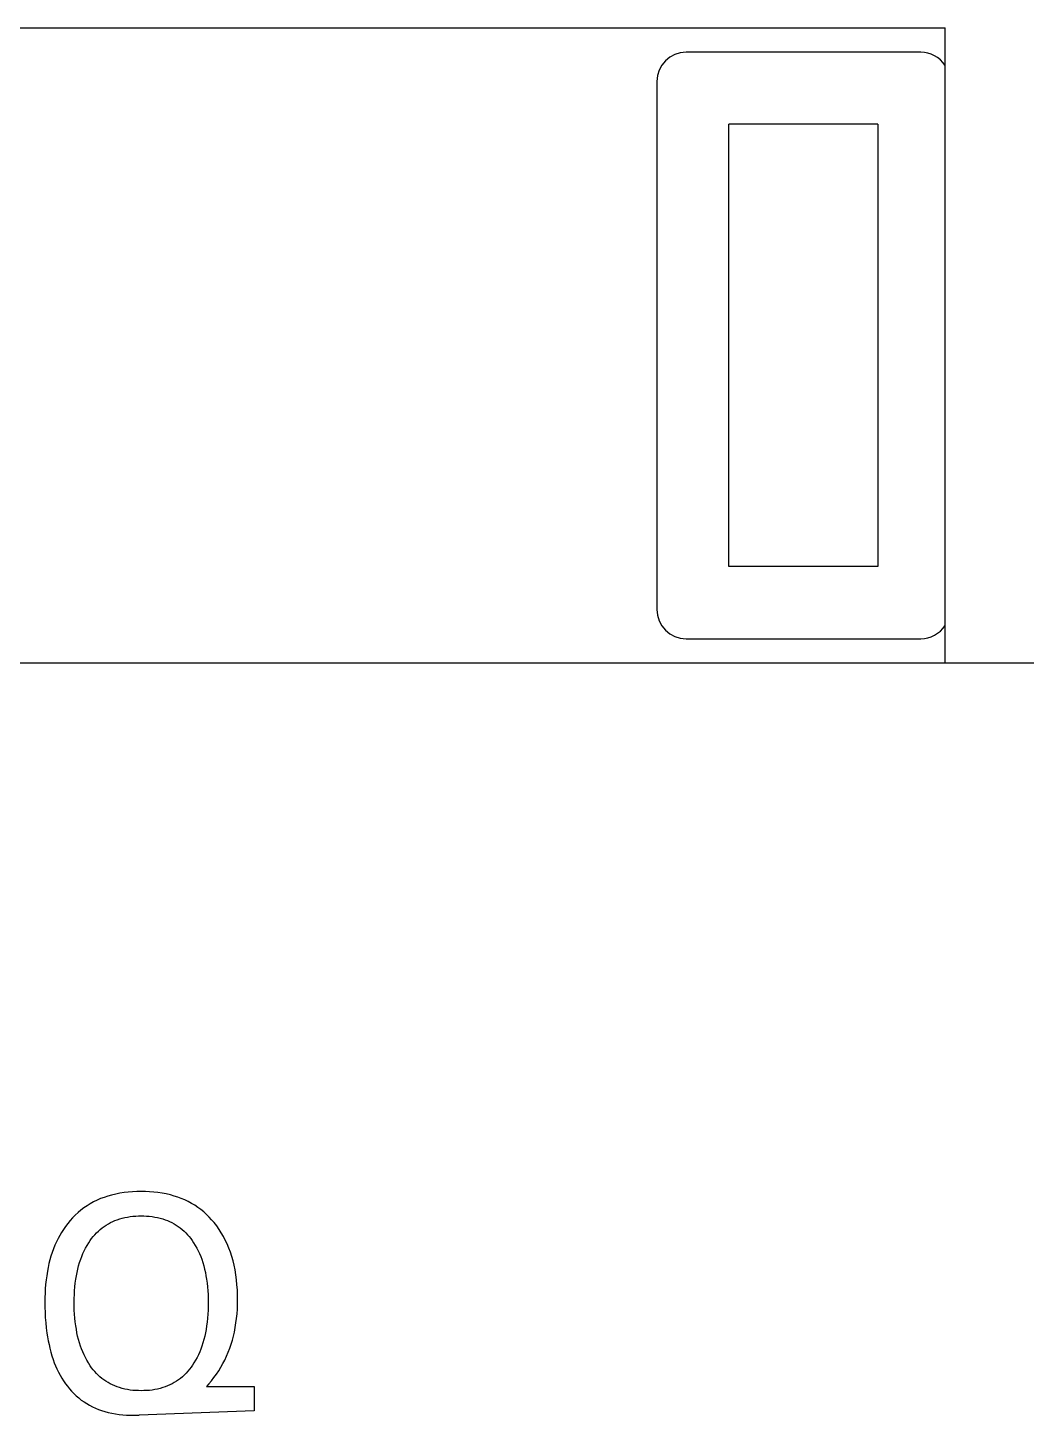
# Model space of a CAD drawing. Extents: x 0 to 420, y 0 to 297.
# Drawn here: x 152.82 to 163.04, y 221.63 to 235.83 of the extents above; entities that cross this region are included whole.
import ezdxf

# ---------------------------------------------------------------- set-up
doc = ezdxf.new("R2010")
doc.units = 0
doc.header["$LTSCALE"] = 23.1
doc.layers.add('10000_FRONT', color=7, linetype='CONTINUOUS')

msp = doc.modelspace()

# ---------------------------------------------------------------- linework, layer by layer
at = {"layer": '10000_FRONT', "color": 7, "linetype": 'CONTINUOUS'}
for p, q in [((147.956, 235.826), (162.206, 235.826)), ((162.206, 229.326), (162.206, 235.826)), ((161.956, 235.576), (159.556, 235.576)), ((159.256, 235.276), (159.256, 229.876)), ((159.993, 230.314), (159.993, 234.839)), ((161.519, 234.839), (159.993, 234.839)), ((161.519, 234.839), (161.519, 230.314)), ((161.519, 230.314), (159.993, 230.314)), ((159.556, 229.576), (161.956, 229.576)), ((174.706, 229.326), (141.206, 229.326)), ((153.601, 223.86), (153.565, 223.847)), ((153.639, 223.873), (153.601, 223.86)), ((153.676, 223.884), (153.639, 223.873)), ((153.719, 223.894), (153.676, 223.884)), ((153.762, 223.902), (153.719, 223.894)), ((153.805, 223.909), (153.762, 223.902)), ((153.848, 223.914), (153.805, 223.909)), ((153.892, 223.917), (153.848, 223.914)), ((153.936, 223.919), (153.892, 223.917)), ((153.979, 223.92), (153.936, 223.919)), ((154.023, 223.919), (153.979, 223.92)), ((154.066, 223.917), (154.023, 223.919)), ((154.109, 223.914), (154.066, 223.917)), ((154.152, 223.909), (154.109, 223.914)), ((154.195, 223.903), (154.152, 223.909)), ((154.237, 223.895), (154.195, 223.903)), ((154.279, 223.885), (154.237, 223.895)), ((154.317, 223.874), (154.279, 223.885)), ((154.354, 223.862), (154.317, 223.874)), ((154.39, 223.849), (154.354, 223.862)), ((153.363, 223.729), (153.334, 223.705)), ((153.394, 223.753), (153.363, 223.729)), ((153.426, 223.774), (153.394, 223.753)), ((153.459, 223.795), (153.426, 223.774)), ((153.493, 223.814), (153.459, 223.795)), ((153.529, 223.831), (153.493, 223.814)), ((153.565, 223.847), (153.529, 223.831)), ((154.426, 223.834), (154.39, 223.849)), ((154.461, 223.817), (154.426, 223.834)), ((154.495, 223.799), (154.461, 223.817)), ((154.528, 223.779), (154.495, 223.799)), ((154.56, 223.758), (154.528, 223.779)), ((154.59, 223.735), (154.56, 223.758)), ((154.62, 223.711), (154.59, 223.735)), ((153.228, 223.593), (153.206, 223.563)), ((153.252, 223.622), (153.228, 223.593)), ((153.278, 223.651), (153.252, 223.622)), ((153.305, 223.678), (153.278, 223.651)), ((153.334, 223.705), (153.305, 223.678)), ((153.601, 223.563), (153.622, 223.577)), ((153.622, 223.577), (153.644, 223.59)), ((153.644, 223.59), (153.666, 223.602)), ((153.666, 223.602), (153.689, 223.613)), ((153.689, 223.613), (153.712, 223.623)), ((153.712, 223.623), (153.736, 223.632)), ((153.736, 223.632), (153.76, 223.64)), ((153.76, 223.64), (153.786, 223.648)), ((153.786, 223.648), (153.813, 223.654)), ((153.813, 223.654), (153.841, 223.659)), ((153.841, 223.659), (153.868, 223.663)), ((153.868, 223.663), (153.896, 223.667)), ((153.896, 223.667), (153.924, 223.669)), ((153.924, 223.669), (153.951, 223.67)), ((153.951, 223.67), (153.979, 223.671)), ((153.979, 223.671), (154.007, 223.67)), ((154.007, 223.67), (154.035, 223.669)), ((154.035, 223.669), (154.063, 223.667)), ((154.063, 223.667), (154.091, 223.664)), ((154.091, 223.664), (154.119, 223.659)), ((154.119, 223.659), (154.146, 223.654)), ((154.146, 223.654), (154.173, 223.648)), ((154.173, 223.648), (154.2, 223.64)), ((154.2, 223.64), (154.224, 223.632)), ((154.224, 223.632), (154.248, 223.623)), ((154.248, 223.623), (154.271, 223.613)), ((154.271, 223.613), (154.294, 223.602)), ((154.294, 223.602), (154.316, 223.59)), ((154.316, 223.59), (154.338, 223.577)), ((154.338, 223.577), (154.359, 223.563)), ((154.648, 223.685), (154.62, 223.711)), ((154.675, 223.659), (154.648, 223.685)), ((154.701, 223.631), (154.675, 223.659)), ((154.726, 223.602), (154.701, 223.631)), ((154.753, 223.568), (154.726, 223.602)), ((153.129, 223.438), (153.113, 223.405)), ((153.146, 223.471), (153.129, 223.438)), ((153.165, 223.502), (153.146, 223.471)), ((153.185, 223.533), (153.165, 223.502)), ((153.206, 223.563), (153.185, 223.533)), ((153.457, 223.418), (153.473, 223.438)), ((153.473, 223.438), (153.489, 223.459)), ((153.489, 223.459), (153.506, 223.478)), ((153.506, 223.478), (153.523, 223.497)), ((153.523, 223.497), (153.542, 223.515)), ((153.542, 223.515), (153.561, 223.532)), ((153.561, 223.532), (153.581, 223.549)), ((153.581, 223.549), (153.601, 223.563)), ((154.359, 223.563), (154.379, 223.549)), ((154.379, 223.549), (154.399, 223.532)), ((154.399, 223.532), (154.419, 223.515)), ((154.419, 223.515), (154.437, 223.497)), ((154.437, 223.497), (154.455, 223.478)), ((154.455, 223.478), (154.472, 223.459)), ((154.472, 223.459), (154.488, 223.438)), ((154.488, 223.438), (154.503, 223.418)), ((154.777, 223.533), (154.753, 223.568)), ((154.8, 223.497), (154.777, 223.533)), ((154.822, 223.46), (154.8, 223.497)), ((154.841, 223.422), (154.822, 223.46)), ((153.069, 223.297), (153.057, 223.259)), ((153.083, 223.335), (153.069, 223.297)), ((153.098, 223.372), (153.083, 223.335)), ((153.113, 223.405), (153.098, 223.372)), ((153.384, 223.285), (153.397, 223.314)), ((153.397, 223.314), (153.411, 223.342)), ((153.411, 223.342), (153.426, 223.369)), ((153.426, 223.369), (153.443, 223.396)), ((153.443, 223.396), (153.457, 223.418)), ((154.503, 223.418), (154.517, 223.396)), ((154.517, 223.396), (154.534, 223.369)), ((154.534, 223.369), (154.549, 223.342)), ((154.549, 223.342), (154.563, 223.314)), ((154.563, 223.314), (154.577, 223.285)), ((154.86, 223.384), (154.841, 223.422)), ((154.877, 223.341), (154.86, 223.384)), ((154.893, 223.298), (154.877, 223.341)), ((154.907, 223.254), (154.893, 223.298)), ((153.036, 223.182), (153.028, 223.143)), ((153.046, 223.221), (153.036, 223.182)), ((153.057, 223.259), (153.046, 223.221)), ((153.331, 223.126), (153.34, 223.16)), ((153.34, 223.16), (153.35, 223.193)), ((153.35, 223.193), (153.361, 223.227)), ((153.361, 223.227), (153.372, 223.256)), ((153.372, 223.256), (153.384, 223.285)), ((154.577, 223.285), (154.589, 223.256)), ((154.589, 223.256), (154.6, 223.227)), ((154.6, 223.227), (154.611, 223.193)), ((154.611, 223.193), (154.62, 223.16)), ((154.62, 223.16), (154.629, 223.126)), ((154.92, 223.21), (154.907, 223.254)), ((154.93, 223.165), (154.92, 223.21)), ((154.94, 223.12), (154.93, 223.165)), ((153.007, 223.015), (153.002, 222.97)), ((153.013, 223.059), (153.007, 223.015)), ((153.02, 223.104), (153.013, 223.059)), ((153.028, 223.143), (153.02, 223.104)), ((153.306, 222.984), (153.311, 223.023)), ((153.311, 223.023), (153.317, 223.058)), ((153.317, 223.058), (153.324, 223.092)), ((153.324, 223.092), (153.331, 223.126)), ((154.629, 223.126), (154.637, 223.092)), ((154.637, 223.092), (154.643, 223.058)), ((154.643, 223.058), (154.649, 223.023)), ((154.649, 223.023), (154.654, 222.984)), ((154.948, 223.069), (154.94, 223.12)), ((154.955, 223.018), (154.948, 223.069)), ((154.96, 222.967), (154.955, 223.018)), ((152.996, 222.88), (152.995, 222.835)), ((152.999, 222.925), (152.996, 222.88)), ((153.002, 222.97), (152.999, 222.925)), ((153.295, 222.826), (153.297, 222.866)), ((153.297, 222.866), (153.299, 222.905)), ((153.299, 222.905), (153.302, 222.945)), ((153.302, 222.945), (153.306, 222.984)), ((154.654, 222.984), (154.658, 222.945)), ((154.658, 222.945), (154.662, 222.905)), ((154.662, 222.905), (154.664, 222.866)), ((154.664, 222.866), (154.665, 222.826)), ((154.964, 222.915), (154.96, 222.967)), ((154.966, 222.863), (154.964, 222.915)), ((152.995, 222.835), (152.994, 222.79)), ((152.994, 222.79), (152.994, 222.736)), ((152.994, 222.736), (152.996, 222.683)), ((153.295, 222.786), (153.295, 222.826)), ((153.295, 222.746), (153.295, 222.786)), ((153.296, 222.706), (153.295, 222.746)), ((154.665, 222.746), (154.664, 222.706)), ((154.665, 222.826), (154.665, 222.786)), ((154.665, 222.786), (154.665, 222.746)), ((154.964, 222.717), (154.966, 222.764)), ((154.966, 222.811), (154.966, 222.863)), ((154.966, 222.764), (154.966, 222.811)), ((152.996, 222.683), (152.999, 222.63)), ((152.999, 222.63), (153.003, 222.577)), ((153.299, 222.666), (153.296, 222.706)), ((153.302, 222.626), (153.299, 222.666)), ((153.306, 222.586), (153.302, 222.626)), ((153.311, 222.546), (153.306, 222.586)), ((154.655, 222.585), (154.649, 222.545)), ((154.659, 222.625), (154.655, 222.585)), ((154.662, 222.665), (154.659, 222.625)), ((154.664, 222.706), (154.662, 222.665)), ((154.95, 222.576), (154.956, 222.622)), ((154.956, 222.622), (154.961, 222.67)), ((154.961, 222.67), (154.964, 222.717)), ((153.003, 222.577), (153.008, 222.524)), ((153.008, 222.524), (153.015, 222.471)), ((153.015, 222.471), (153.021, 222.432)), ((153.317, 222.511), (153.311, 222.546)), ((153.323, 222.476), (153.317, 222.511)), ((153.33, 222.441), (153.323, 222.476)), ((153.339, 222.407), (153.33, 222.441)), ((154.63, 222.44), (154.621, 222.406)), ((154.637, 222.475), (154.63, 222.44)), ((154.644, 222.51), (154.637, 222.475)), ((154.649, 222.545), (154.644, 222.51)), ((154.913, 222.398), (154.924, 222.44)), ((154.924, 222.44), (154.934, 222.482)), ((154.934, 222.482), (154.943, 222.529)), ((154.943, 222.529), (154.95, 222.576)), ((153.021, 222.432), (153.029, 222.393)), ((153.029, 222.393), (153.037, 222.354)), ((153.037, 222.354), (153.046, 222.316)), ((153.046, 222.316), (153.056, 222.278)), ((153.349, 222.373), (153.339, 222.407)), ((153.359, 222.339), (153.349, 222.373)), ((153.37, 222.309), (153.359, 222.339)), ((153.382, 222.279), (153.37, 222.309)), ((154.59, 222.308), (154.579, 222.279)), ((154.601, 222.338), (154.59, 222.308)), ((154.612, 222.372), (154.601, 222.338)), ((154.621, 222.406), (154.612, 222.372)), ((154.871, 222.275), (154.886, 222.316)), ((154.886, 222.316), (154.9, 222.357)), ((154.9, 222.357), (154.913, 222.398)), ((153.056, 222.278), (153.067, 222.24)), ((153.067, 222.24), (153.079, 222.202)), ((153.079, 222.202), (153.091, 222.169)), ((153.091, 222.169), (153.104, 222.137)), ((153.395, 222.25), (153.382, 222.279)), ((153.409, 222.221), (153.395, 222.25)), ((153.424, 222.193), (153.409, 222.221)), ((153.44, 222.166), (153.424, 222.193)), ((153.444, 222.159), (153.44, 222.166)), ((153.458, 222.138), (153.444, 222.159)), ((154.52, 222.166), (154.506, 222.144)), ((154.537, 222.193), (154.52, 222.166)), ((154.552, 222.221), (154.537, 222.193)), ((154.566, 222.25), (154.552, 222.221)), ((154.579, 222.279), (154.566, 222.25)), ((154.795, 222.122), (154.816, 222.159)), ((154.816, 222.159), (154.835, 222.196)), ((154.835, 222.196), (154.854, 222.235)), ((154.854, 222.235), (154.871, 222.275)), ((153.104, 222.137), (153.118, 222.105)), ((153.118, 222.105), (153.133, 222.073)), ((153.133, 222.073), (153.15, 222.042)), ((153.15, 222.042), (153.167, 222.012)), ((153.473, 222.117), (153.458, 222.138)), ((153.489, 222.097), (153.473, 222.117)), ((153.505, 222.078), (153.489, 222.097)), ((153.522, 222.059), (153.505, 222.078)), ((153.54, 222.041), (153.522, 222.059)), ((153.558, 222.024), (153.54, 222.041)), ((153.577, 222.008), (153.558, 222.024)), ((154.402, 222.025), (154.382, 222.008)), ((154.422, 222.043), (154.402, 222.025)), ((154.44, 222.062), (154.422, 222.043)), ((154.458, 222.081), (154.44, 222.062)), ((154.475, 222.101), (154.458, 222.081)), ((154.491, 222.122), (154.475, 222.101)), ((154.506, 222.144), (154.491, 222.122)), ((154.699, 221.984), (154.725, 222.017)), ((154.725, 222.017), (154.75, 222.051)), ((154.75, 222.051), (154.773, 222.086)), ((154.773, 222.086), (154.795, 222.122)), ((153.167, 222.012), (153.186, 221.982)), ((153.186, 221.982), (153.205, 221.954)), ((153.205, 221.954), (153.225, 221.928)), ((153.225, 221.928), (153.246, 221.902)), ((153.246, 221.902), (153.268, 221.876)), ((153.268, 221.876), (153.291, 221.852)), ((153.598, 221.993), (153.577, 222.008)), ((153.619, 221.979), (153.598, 221.993)), ((153.641, 221.965), (153.619, 221.979)), ((153.663, 221.953), (153.641, 221.965)), ((153.686, 221.941), (153.663, 221.953)), ((153.709, 221.931), (153.686, 221.941)), ((153.733, 221.922), (153.709, 221.931)), ((153.757, 221.914), (153.733, 221.922)), ((153.784, 221.906), (153.757, 221.914)), ((153.812, 221.899), (153.784, 221.906)), ((153.839, 221.894), (153.812, 221.899)), ((153.867, 221.889), (153.839, 221.894)), ((153.895, 221.886), (153.867, 221.889)), ((153.923, 221.884), (153.895, 221.886)), ((153.951, 221.883), (153.923, 221.884)), ((153.979, 221.882), (153.951, 221.883)), ((154.008, 221.883), (153.979, 221.882)), ((154.036, 221.884), (154.008, 221.883)), ((154.064, 221.886), (154.036, 221.884)), ((154.092, 221.889), (154.064, 221.886)), ((154.12, 221.894), (154.092, 221.889)), ((154.147, 221.899), (154.12, 221.894)), ((154.175, 221.906), (154.147, 221.899)), ((154.202, 221.914), (154.175, 221.906)), ((154.226, 221.922), (154.202, 221.914)), ((154.25, 221.931), (154.226, 221.922)), ((154.273, 221.942), (154.25, 221.931)), ((154.296, 221.953), (154.273, 221.942)), ((154.319, 221.965), (154.296, 221.953)), ((154.34, 221.979), (154.319, 221.965)), ((154.362, 221.993), (154.34, 221.979)), ((154.382, 222.008), (154.362, 221.993)), ((154.672, 221.952), (154.648, 221.926)), ((154.648, 221.926), (155.135, 221.926)), ((154.672, 221.952), (154.699, 221.984)), ((155.135, 221.926), (155.135, 221.676)), ((153.291, 221.852), (153.316, 221.829)), ((153.316, 221.829), (153.341, 221.808)), ((153.341, 221.808), (153.367, 221.787)), ((153.367, 221.787), (153.395, 221.768)), ((153.395, 221.768), (153.423, 221.75)), ((153.423, 221.75), (153.452, 221.733)), ((153.452, 221.733), (153.482, 221.718)), ((153.482, 221.718), (153.513, 221.704)), ((153.513, 221.704), (153.544, 221.691)), ((153.544, 221.691), (153.575, 221.68)), ((153.575, 221.68), (153.607, 221.67)), ((153.607, 221.67), (153.643, 221.66)), ((153.643, 221.66), (153.68, 221.652)), ((153.68, 221.652), (153.717, 221.645)), ((153.717, 221.645), (153.754, 221.64)), ((153.754, 221.64), (153.792, 221.636)), ((153.792, 221.636), (153.829, 221.633)), ((153.829, 221.633), (153.867, 221.632)), ((153.867, 221.632), (153.905, 221.631)), ((153.905, 221.631), (153.933, 221.631)), ((153.933, 221.631), (153.958, 221.632)), ((155.135, 221.676), (153.958, 221.632))]:
    msp.add_line(p, q, dxfattribs=at)
for centre, start, end in [((159.556, 235.276), 90, 180), ((161.956, 235.276), 33.5245, 90), ((159.556, 229.876), 180, 270), ((161.956, 229.876), 270, 326.4755)]:
    msp.add_arc(centre, 0.3, start, end, dxfattribs=at)

doc.saveas('drawing.dxf')
